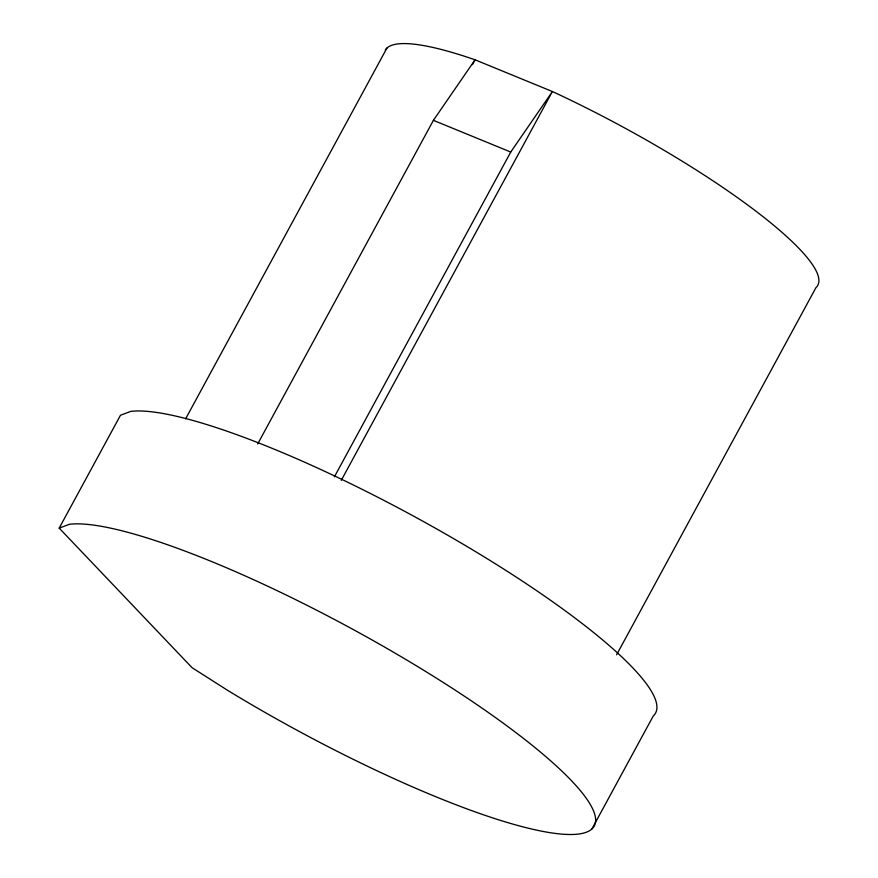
<?xml version="1.0" encoding="UTF-8"?>
<svg xmlns="http://www.w3.org/2000/svg" width="878" height="878" viewBox="0 0 878 878"><rect width="100%" height="100%" fill="white"/><g stroke="black" fill="none" stroke-linecap="round" stroke-linejoin="round"><path stroke-width="1.32" d="M59.199 528.117L69.56 524.265A307.717 57.663 28.5 0 1 419.936 667.96A307.717 57.663 28.5 0 1 578.075 834.1A307.717 57.663 28.5 0 1 227.687 690.393L192.019 667.653L59.199 528.117L120.495 415.228L130.855 411.365A307.717 57.663 28.5 0 1 455.847 539.937A307.717 57.663 28.5 0 1 653.232 716.042L591.937 828.931M185.642 418.795L386.957 48.027M257.693 443.961L433.403 120.341L475.053 59.803L552.383 91.521A246.169 46.128 28.5 0 1 815.947 287.644L616.597 654.79M472.43 64.621L475.053 59.803A246.169 46.128 28.5 0 0 385.288 50.068M334.375 476.875L510.733 152.059L552.383 91.521L341.268 480.343M433.403 120.341L510.733 152.059"/></g></svg>
